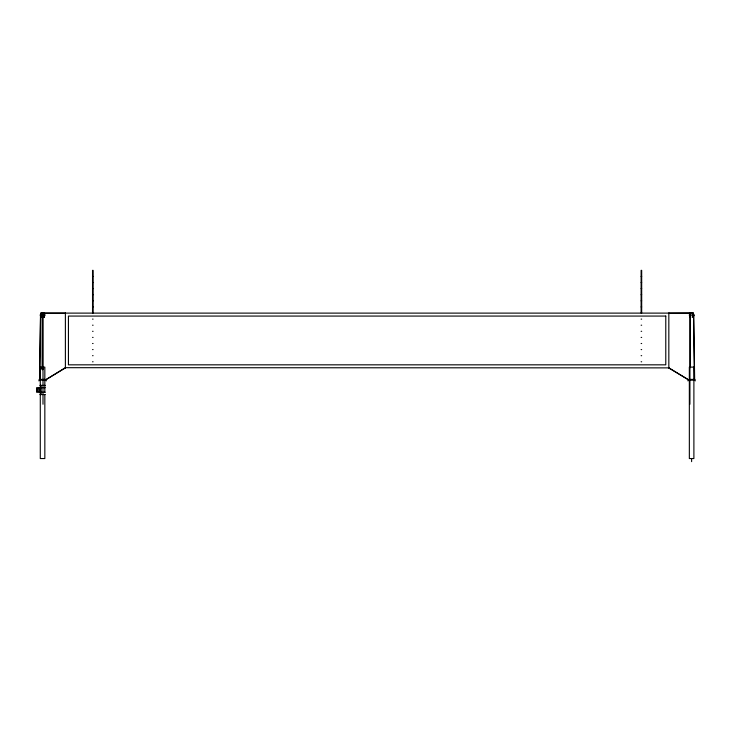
<?xml version="1.0" encoding="UTF-8"?>
<svg xmlns="http://www.w3.org/2000/svg" width="732" height="732" viewBox="0 0 732 732"><rect width="100%" height="100%" fill="white"/><g stroke="black" fill="none" stroke-linecap="round" stroke-linejoin="round"><path stroke-width="1.1" d="M39.519 379.496L40.498 315.08M39.711 379.496L40.589 315.089M42.154 369.44C43.398 371.097 40.461 366.119 43.682 368.443C41.294 370.721 42.685 366.393 42.978 369.138M42.099 368.516L42.328 369.056M688.281 379.688L668.728 367.848L688.29 379.661M42.465 368.471L42.795 368.873M45.915 379.661L65.386 367.684L668.828 367.876L668.828 313.022M65.487 367.848L45.933 379.688M691.676 315.391L691.575 314.833M92.534 276.449L93.092 276.449M641.122 276.449L641.671 276.449M92.534 282.543L93.092 282.543M641.122 282.543L641.671 282.543M92.534 288.637L93.092 288.637M641.122 288.637L641.671 288.637M92.534 294.731L93.092 294.731M641.122 294.731L641.671 294.731M92.534 300.834L93.092 300.834M641.122 300.834L641.671 300.834M92.534 306.928L93.092 306.928M641.122 306.928L641.671 306.928M43.71 313.113L690.468 313.113L668.828 313.214M43.764 313.214L65.386 313.214M40.855 317.404L41.303 312.829M689.91 317.404L690.349 312.829M693.323 317.404L692.884 312.829M92.534 319.115L93.092 319.115M641.122 319.115L641.671 319.115M92.534 325.209L93.092 325.209M641.122 325.209L641.671 325.209M92.534 331.303L93.092 331.303M641.122 331.303L641.671 331.303M92.534 337.406L93.092 337.406M641.122 337.406L641.671 337.406M92.534 343.5L93.092 343.5M641.122 343.5L641.671 343.5M92.534 349.594L93.092 349.594M641.122 349.594L641.671 349.594M92.534 355.688L93.092 355.688M641.122 355.688L641.671 355.688M92.534 361.782L93.092 361.782M641.122 361.782L641.671 361.782M40.123 379.405L45.064 379.405M689.123 379.405L694.055 379.405M40.114 379.78L38.97 379.78L38.97 380.924M45.073 379.78L46.208 379.78L46.208 380.924M689.114 379.78L687.97 379.78L687.97 380.924M694.064 379.78L695.208 379.78L695.208 380.924M40.123 380.164L45.064 380.164M689.123 380.164L694.055 380.164M39.903 385.398L45.219 385.398M45.219 387.685L36.6 387.685L36.6 392.26L45.219 392.26M39.903 394.548L45.219 394.548M42.072 367.885L41.66 368.589M43.051 367.885L43.462 368.599M693.707 315.08L694.659 379.496M693.524 315.089L694.467 379.496M693.277 317.404L693.277 312.829L689.956 312.829L689.91 404.256M691.621 458.543L691.621 461.645M690.294 317.404L690.294 367.684M641.68 313.022L641.68 270.355L641.122 270.355L641.113 313.022M93.101 313.022L93.101 270.355L92.534 270.355L92.525 313.022M65.386 313.022L65.386 367.876M44.835 392.26L44.835 367.116L40.287 367.116L40.287 388.829M44.835 394.548L44.835 458.543L40.287 458.543L40.287 392.26M43.828 312.829L44.277 317.404L44.222 312.829L40.91 312.829L40.91 317.404M43.005 312.829L43.005 404.256M42.566 312.829L42.566 367.803M42.127 312.829L42.127 367.684M41.175 385.398L41.175 394.548M39.894 387.685L39.894 392.26M692.948 313.25A2.288 2.288 0 0 1 692.747 317.102M690.688 317.203A2.288 2.288 0 0 1 690.624 313.058M690.907 312.939A2.288 2.288 0 0 1 692.408 312.967M692.838 313.406A2.095 2.095 0 0 1 692.884 316.782M690.761 317.029A2.095 2.095 0 0 1 690.706 313.232M692.92 313.726A1.903 1.903 0 0 1 692.774 316.627M690.615 316.736A1.903 1.903 0 0 1 690.569 313.525M43.563 313.058A2.288 2.288 0 0 1 43.499 317.203M41.431 317.102A2.288 2.288 0 0 1 41.239 313.25M41.779 312.967A2.288 2.288 0 0 1 43.279 312.939M44.313 313.955A2.095 2.095 0 0 1 44.277 316.325M44.094 316.544A2.095 2.095 0 0 1 43.664 316.901M41.294 316.782A2.095 2.095 0 0 1 41.349 313.406M43.472 313.232A2.095 2.095 0 0 1 44.14 313.735M43.618 313.525A1.903 1.903 0 0 1 43.563 316.736M41.413 316.627A1.903 1.903 0 0 1 41.267 313.726M37.963 389.955L38.531 390.019L37.973 389.909M42.282 315.08L42.849 315.172L42.282 315.08M691.401 368.58L691.401 368.58M665.781 316.068L68.433 316.068L68.433 364.829L665.781 364.829L665.781 316.068M693.89 367.116L689.343 367.116L689.343 458.543L693.89 458.543L693.89 367.116M37.442 391.373A1.62 1.62 0 0 0 39.867 389.973A1.62 1.62 0 0 0 37.442 388.573A1.62 1.62 0 0 0 37.442 391.373"/></g></svg>
